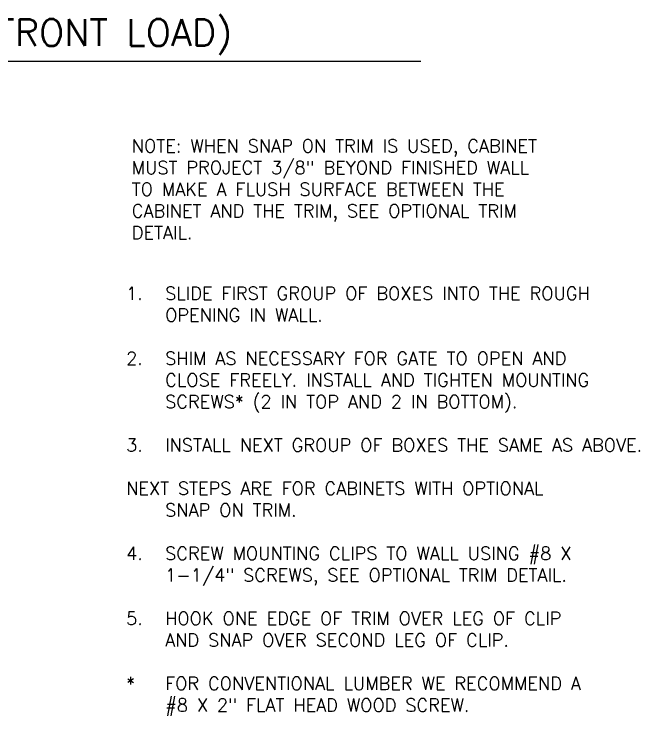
# Model space of a CAD drawing. Extents: x 14.1 to 28.1, y -1 to 9.8.
# Drawn here: x 23.39 to 28.06, y 4.58 to 9.81 of the extents above; entities that cross this region are included whole.
import ezdxf

# ---------------------------------------------------------------- set-up
doc = ezdxf.new("R2010")
doc.units = 0
doc.header["$LTSCALE"] = 0.3
doc.header["$MEASUREMENT"] = 0
doc.layers.get('0').update_dxf_attribs({"linetype": 'CONTINUOUS'})
doc.layers.add('TEXT', color=7, linetype='CONTINUOUS')
doc.styles.add('ROMANS', font='romans', dxfattribs={"height": 0.097})

msp = doc.modelspace()

# ---------------------------------------------------------------- linework, layer by layer
msp.add_line((15.307, 9.4623), (26.427, 9.4623))

# ---------------------------------------------------------------- texts
at = {"insert": (15.4535, 9.7766), "char_height": 0.2, "width": 13.12619, "attachment_point": 1, "style": 'ROMANS'}
msp.add_mtext('1400/1450/1600 CABINET INSTALLATION INSTRUCTIONS (FRONT LOAD)', dxfattribs=at)
at = {"layer": 'TEXT', "char_height": 0.097, "attachment_point": 1, "style": 'ROMANS'}
for s, insert, width in [('NOTE: WHEN SNAP ON TRIM IS USED, CABINET\\PMUST PROJECT 3/8" BEYOND FINISHED WALL\\PTO MAKE A FLUSH SURFACE BETWEEN THE\\PCABINET AND THE TRIM, SEE OPTIONAL TRIM\\PDETAIL.', (24.2716, 8.8792), 3.555481), ('\\pi-0.291,l0.291,t0.291;1.^ISLIDE FIRST GROUP OF BOXES INTO THE ROUGH OPENING IN WALL.\\P\\P2.^ISHIM AS NECESSARY FOR GATE TO OPEN AND CLOSE FREELY. INSTALL AND TIGHTEN MOUNTING SCREWS* (2 IN TOP AND 2 IN BOTTOM).\\P\\P3.^IINSTALL NEXT GROUP OF BOXES THE SAME AS ABOVE.\\P\\PNEXT STEPS ARE FOR CABINETS WITH OPTIONAL SNAP ON TRIM.\\P\\P4.^ISCREW MOUNTING CLIPS TO WALL USING #8 X 1-1/4" SCREWS, SEE OPTIONAL TRIM DETAIL.\\P\\P5.^IHOOK ONE EDGE OF TRIM OVER LEG OF CLIP AND SNAP OVER SECOND LEG OF CLIP.\\P\\P*^IFOR CONVENTIONAL LUMBER WE RECOMMEND A #8 X 2" FLAT HEAD WOOD SCREW.', (24.2295, 7.7788), 3.747675)]:
    msp.add_mtext(s, dxfattribs=dict(at, insert=insert, width=width))

doc.saveas('drawing.dxf')
